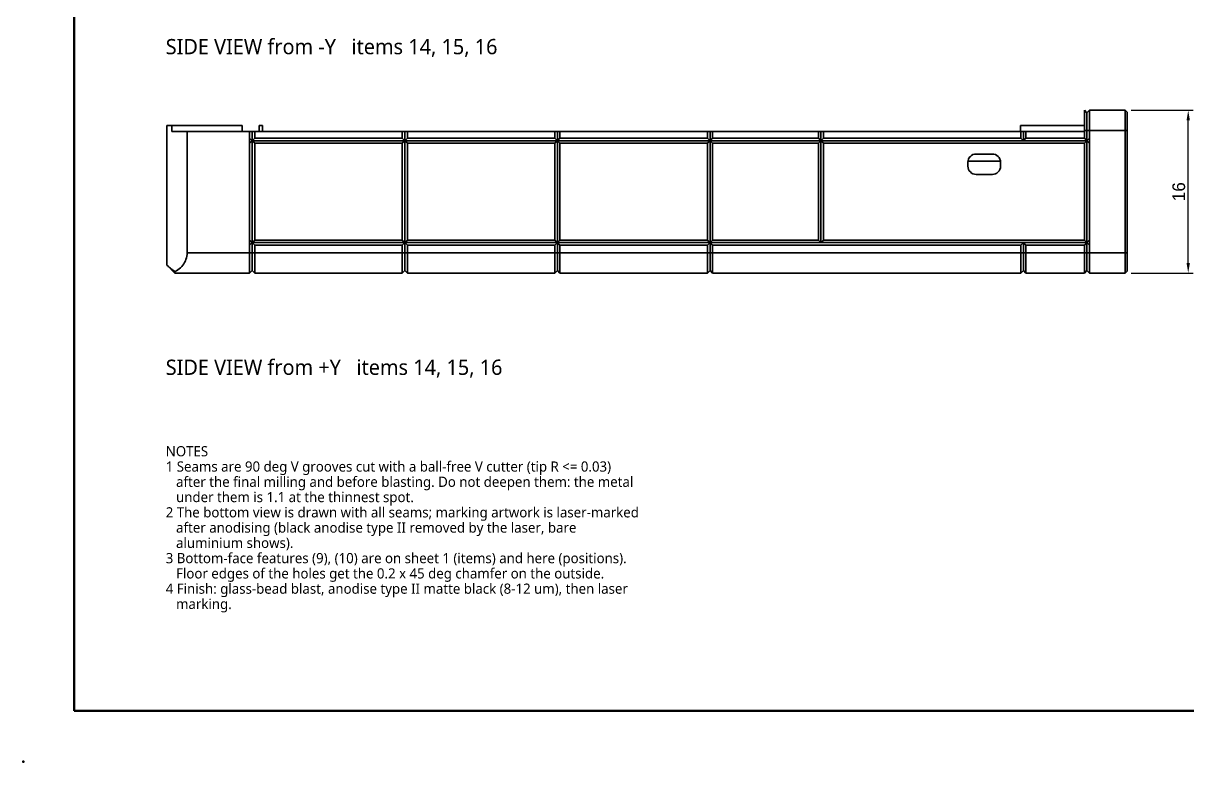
# Model space of a CAD drawing. Header units: millimetres. Extents: x 0 to 420, y 0 to 297.
# Drawn here: x 0 to 228.9, y 0 to 145.1 of the extents above; entities that cross this region are included whole.
import ezdxf

# ---------------------------------------------------------------- set-up
doc = ezdxf.new("R2010")
doc.units = ezdxf.units.MM
for name, color, linetype, lineweight in [('BORDER', 7, 'Continuous', 50), ('DIM', 5, 'Continuous', 13), ('TEXT', 7, 'Continuous', 18), ('VISIBLE', 7, 'Continuous', 35)]:
    doc.layers.add(name, color=color, linetype=linetype, lineweight=lineweight)
doc.styles.add('OpenSans', font='OpenSans-Regular.ttf')
doc.dimstyles.new('FK', dxfattribs={"dimtxt": 2.5, "dimasz": 2, "dimexe": 1, "dimexo": 0.8, "dimgap": 0.6, "dimtad": 1, "dimdec": 3, "dimlfac": 0.5, "dimdsep": 46, "dimcen": 2.5, "dimclrd": 5, "dimclre": 5, "dimclrt": 7, "dimazin": 3, "dimtfac": 1, "dimtmove": 0, "dimatfit": 3})

msp = doc.modelspace()

# ---------------------------------------------------------------- linework, layer by layer
at = {"layer": 'BORDER'}
msp.add_lwpolyline([(10, 10), (410, 10), (410, 287), (10, 287)], close=True, dxfattribs=at)
msp.add_point((0, 0), dxfattribs=at)
at = {"layer": 'VISIBLE'}
for points in [[(209.1, 127.5), (208.6, 128)], [(208.6, 124), (208.6, 124.4479), (208.6, 124.8901), (208.6, 125.3211), (208.6, 125.7355), (208.6, 126.1281), (208.6, 126.494), (208.6, 126.8284), (208.6, 127.1273), (208.6, 127.3869), (208.6, 127.6039), (208.6, 127.7755), (208.6, 127.8997), (208.6, 127.9748), (208.6, 128)], [(209.1, 127.5), (209.6, 128)], [(209.1, 124), (209.1, 124.3919), (209.1, 124.7788), (209.1, 125.156), (209.1, 125.5186), (209.1, 125.8621), (209.1, 126.1822), (209.1, 126.4749), (209.1, 126.7364), (209.1, 126.9635), (209.1, 127.1534), (209.1, 127.3036), (209.1, 127.4122), (209.1, 127.478), (209.1, 127.5)], [(209.6, 124), (209.6, 124.4479), (209.6, 124.8901), (209.6, 125.3211), (209.6, 125.7355), (209.6, 126.1281), (209.6, 126.494), (209.6, 126.8284), (209.6, 127.1273), (209.6, 127.3869), (209.6, 127.6039), (209.6, 127.7755), (209.6, 127.8997), (209.6, 127.9748), (209.6, 128)], [(216.6, 128), (209.6, 128)], [(216.6, 124), (216.6, 124.4479), (216.6, 124.8901), (216.6, 125.3211), (216.6, 125.7355), (216.6, 126.1281), (216.6, 126.494), (216.6, 126.8284), (216.6, 127.1273), (216.6, 127.3869), (216.6, 127.6039), (216.6, 127.7755), (216.6, 127.8997), (216.6, 127.9748), (216.6, 128)], [(216.6, 128), (217, 127.6)], [(217, 124), (217, 124.4031), (217, 124.8011), (217, 125.189), (217, 125.562), (217, 125.9153), (217, 126.2446), (217, 126.5456), (217, 126.8146), (217, 127.0482), (217, 127.2435), (217, 127.398), (217, 127.5097), (217, 127.5774), (217, 127.6)], [(29.2, 125), (28.2, 125)], [(28.2, 125), (28.2, 97.6)], [(29.2, 123.8), (29.2, 125)], [(29.2, 125), (43, 125)], [(32.2, 123.8), (29.2, 123.8)], [(32.2, 123.8), (44.5, 123.8)], [(32.2, 100), (32.2, 123.8)], [(43, 125), (43.0028, 125), (43.0057, 125), (43.0086, 125), (43.0114, 125), (43.0143, 125), (43.0172, 125), (43.02, 125), (43.0229, 125), (43.0258, 125), (43.0287, 125), (43.0316, 125), (43.0345, 125), (43.0374, 125), (43.0403, 125)], [(43, 125), (43, 123.8)], [(43.0403, 123.8), (43.0403, 125)], [(44.5, 123.8), (45, 123.8)], [(44.5, 123.8), (44.5, 122.5)], [(45, 123.8), (45.5, 123.8)], [(45, 123.8), (45, 122)], [(45.5, 123.8), (74.5, 123.8)], [(45.5, 122.5), (45.5, 123.8)], [(46.3941, 125), (46.3941, 123.8)], [(46.3941, 125), (47, 125)], [(47, 125), (47, 123.8)], [(74.5, 123.8), (75, 123.8)], [(74.5, 123.8), (74.5, 122.5)], [(75, 123.8), (75.5, 123.8)], [(75, 123.8), (75, 122)], [(75.5, 123.8), (104.5, 123.8)], [(75.5, 122.5), (75.5, 123.8)], [(104.5, 123.8), (105, 123.8)], [(104.5, 123.8), (104.5, 122.5)], [(105, 123.8), (105.5, 123.8)], [(105, 123.8), (105, 122)], [(105.5, 123.8), (134.5, 123.8)], [(105.5, 122.5), (105.5, 123.8)], [(134.5, 123.8), (135, 123.8)], [(134.5, 123.8), (134.5, 122.5)], [(135, 123.8), (135.5, 123.8)], [(135, 123.8), (135, 122)], [(135.5, 123.8), (156.3, 123.8)], [(135.5, 122.5), (135.5, 123.8)], [(156.3, 123.8), (156.8, 123.8)], [(156.3, 123.8), (156.3, 122.5)], [(156.8, 123.8), (157.3, 123.8)], [(156.8, 123.8), (156.8, 122)], [(157.3, 123.8), (196.1, 123.8)], [(157.3, 122.5), (157.3, 123.8)], [(196, 125), (208.6, 125)], [(196, 123.8), (196, 125)], [(196.1, 123.8), (196.6, 123.8)], [(196.1, 123.8), (196.1, 122.5)], [(196.6, 123.8), (197.1, 123.8)], [(196.6, 123.8), (196.6, 122)], [(197.1, 123.8), (208.6, 123.8)], [(197.1, 122.5), (197.1, 123.8)], [(208.6, 123.8), (208.6, 124)], [(209.1, 124), (208.6, 124)], [(208.6, 123.8), (208.6, 122.5)], [(209.1, 122), (209.1, 124)], [(209.1, 124), (209.6, 124)], [(209.6, 124), (209.6, 122.5)], [(216.6, 124), (209.6, 124)], [(216.6, 100), (216.6, 124)], [(216.6, 124), (217, 124)], [(217, 100), (217, 124)], [(44.5, 122.5), (45, 122)], [(44.5, 121.5), (44.5, 122.5)], [(44.5, 121.5), (45, 122)], [(44.5, 121.5), (44.5, 102.5)], [(45, 122), (45.5, 122.5)], [(75, 122), (45, 122)], [(45, 122), (45, 102)], [(45, 122), (45.5, 121.5)], [(74.5, 122.5), (45.5, 122.5)], [(74.5, 121.5), (45.5, 121.5)], [(45.5, 102.5), (45.5, 121.5)], [(74.5, 122.5), (75, 122)], [(74.5, 121.5), (75, 122)], [(74.5, 121.5), (74.5, 102.5)], [(75, 122), (75.5, 122.5)], [(105, 122), (75, 122)], [(75, 122), (75.5, 121.5)], [(75, 122), (75, 102)], [(104.5, 122.5), (75.5, 122.5)], [(104.5, 121.5), (75.5, 121.5)], [(75.5, 102.5), (75.5, 121.5)], [(104.5, 122.5), (105, 122)], [(104.5, 121.5), (105, 122)], [(104.5, 121.5), (104.5, 102.5)], [(105, 122), (105.5, 122.5)], [(135, 122), (105, 122)], [(105, 122), (105.5, 121.5)], [(105, 122), (105, 102)], [(134.5, 122.5), (105.5, 122.5)], [(134.5, 121.5), (105.5, 121.5)], [(105.5, 102.5), (105.5, 121.5)], [(134.5, 122.5), (135, 122)], [(134.5, 121.5), (135, 122)], [(134.5, 121.5), (134.5, 102.5)], [(135, 122), (135.5, 122.5)], [(156.8, 122), (135, 122)], [(135, 122), (135.5, 121.5)], [(135, 122), (135, 102)], [(156.3, 122.5), (135.5, 122.5)], [(156.3, 121.5), (135.5, 121.5)], [(135.5, 102.5), (135.5, 121.5)], [(156.3, 122.5), (156.8, 122)], [(156.3, 121.5), (156.8, 122)], [(156.3, 121.5), (156.3, 102.5)], [(156.8, 122), (157.3, 122.5)], [(196.6, 122), (156.8, 122)], [(156.8, 122), (157.3, 121.5)], [(156.8, 122), (156.8, 102)], [(196.1, 122.5), (157.3, 122.5)], [(157.3, 102.5), (157.3, 121.5)], [(208.6, 121.5), (157.3, 121.5)], [(196.1, 122.5), (196.6, 122)], [(196.6, 122), (197.1, 122.5)], [(209.1, 122), (196.6, 122)], [(208.6, 122.5), (197.1, 122.5)], [(208.6, 122.5), (209.1, 122)], [(208.6, 121.5), (209.1, 122)], [(208.6, 121.5), (208.6, 102.5)], [(209.6, 122.5), (209.1, 122)], [(209.6, 121.5), (209.1, 122)], [(209.1, 102), (209.1, 122)], [(209.6, 122.5), (209.6, 121.5)], [(209.6, 121.5), (209.6, 102.5)], [(187.3, 119.4), (186.9879, 119.3693), (186.6877, 119.2782), (186.4111, 119.1304), (186.1686, 118.9314), (185.9696, 118.6889), (185.8218, 118.4123), (185.7307, 118.1121), (185.7, 117.8)], [(187.3, 119.4), (190.5, 119.4)], [(192.1, 117.8), (192.0693, 118.1121), (191.9782, 118.4123), (191.8304, 118.6889), (191.6314, 118.9314), (191.3889, 119.1304), (191.1123, 119.2782), (190.8121, 119.3693), (190.5, 119.4)], [(185.7, 117), (185.7, 117.8)], [(185.7, 117), (185.7307, 116.6879), (185.8218, 116.3877), (185.9696, 116.1111), (186.1686, 115.8686), (186.4111, 115.6696), (186.6877, 115.5218), (186.9879, 115.4307), (187.3, 115.4)], [(192.0887, 117.99), (185.7113, 117.99)], [(190.5, 115.4), (190.8121, 115.4307), (191.1123, 115.5218), (191.3889, 115.6696), (191.6314, 115.8686), (191.8304, 116.1111), (191.9782, 116.3877), (192.0693, 116.6879), (192.1, 117)], [(192.1, 117), (192.1, 117.8)], [(187.3, 115.4), (190.5, 115.4)], [(44.5, 101.5), (44.5, 102.5)], [(44.5, 102.5), (45, 102)], [(44.5, 101.5), (45, 102)], [(44.5, 101.5), (44.5, 100)], [(45, 102), (45.5, 102.5)], [(45, 102), (45, 100)], [(45, 102), (45.5, 101.5)], [(75, 102), (45, 102)], [(74.5, 102.5), (45.5, 102.5)], [(45.5, 100), (45.5, 101.5)], [(74.5, 101.5), (45.5, 101.5)], [(74.5, 102.5), (75, 102)], [(74.5, 101.5), (75, 102)], [(74.5, 101.5), (74.5, 100)], [(75, 102), (75.5, 102.5)], [(105, 102), (75, 102)], [(75, 102), (75, 100)], [(75, 102), (75.5, 101.5)], [(104.5, 102.5), (75.5, 102.5)], [(104.5, 101.5), (75.5, 101.5)], [(75.5, 100), (75.5, 101.5)], [(104.5, 102.5), (105, 102)], [(104.5, 101.5), (105, 102)], [(104.5, 101.5), (104.5, 100)], [(105, 102), (105.5, 102.5)], [(135, 102), (105, 102)], [(105, 102), (105.5, 101.5)], [(105, 102), (105, 100)], [(134.5, 102.5), (105.5, 102.5)], [(134.5, 101.5), (105.5, 101.5)], [(105.5, 100), (105.5, 101.5)], [(134.5, 102.5), (135, 102)], [(134.5, 101.5), (135, 102)], [(134.5, 101.5), (134.5, 100)], [(135, 102), (135.5, 102.5)], [(156.8, 102), (135, 102)], [(135, 102), (135.5, 101.5)], [(135, 102), (135, 100)], [(156.3, 102.5), (135.5, 102.5)], [(196.1, 101.5), (135.5, 101.5)], [(135.5, 100), (135.5, 101.5)], [(156.3, 102.5), (156.8, 102)], [(156.8, 102), (157.3, 102.5)], [(196.6, 102), (156.8, 102)], [(208.6, 102.5), (157.3, 102.5)], [(196.1, 101.5), (196.6, 102)], [(196.1, 101.5), (196.1, 100)], [(209.1, 102), (196.6, 102)], [(196.6, 102), (197.1, 101.5)], [(196.6, 102), (196.6, 100)], [(208.6, 101.5), (197.1, 101.5)], [(197.1, 100), (197.1, 101.5)], [(208.6, 102.5), (209.1, 102)], [(208.6, 101.5), (209.1, 102)], [(208.6, 101.5), (208.6, 100)], [(209.6, 102.5), (209.1, 102)], [(209.6, 101.5), (209.1, 102)], [(209.1, 100), (209.1, 102)], [(209.6, 102.5), (209.6, 101.5)], [(209.6, 101.5), (209.6, 100)], [(32.2, 100), (32.1863, 99.6692), (32.1453, 99.3406), (32.0772, 99.0165), (31.9826, 98.6992), (31.862, 98.3908), (31.7164, 98.0934), (31.5466, 97.8091), (31.354, 97.5398), (31.1397, 97.2874), (30.9052, 97.0535), (30.6523, 96.8399), (30.3825, 96.6479), (30.0977, 96.4788), (29.8, 96.3339)], [(44.5, 100), (32.2, 100)], [(44.5, 96), (44.5, 96.0252), (44.5, 96.1003), (44.5, 96.2245), (44.5, 96.3961), (44.5, 96.6131), (44.5, 96.8727), (44.5, 97.1716), (44.5, 97.506), (44.5, 97.8719), (44.5, 98.2645), (44.5, 98.6789), (44.5, 99.1099), (44.5, 99.5521), (44.5, 100)], [(45, 100), (44.5, 100)], [(45, 100), (45, 99.6081), (45, 99.2212), (45, 98.844), (45, 98.4814), (45, 98.1379), (45, 97.8178), (45, 97.5251), (45, 97.2636), (45, 97.0365), (45, 96.8466), (45, 96.6964), (45, 96.5878), (45, 96.522), (45, 96.5)], [(45.5, 100), (45, 100)], [(45.5, 96), (45.5, 96.0252), (45.5, 96.1003), (45.5, 96.2245), (45.5, 96.3961), (45.5, 96.6131), (45.5, 96.8727), (45.5, 97.1716), (45.5, 97.506), (45.5, 97.8719), (45.5, 98.2645), (45.5, 98.6789), (45.5, 99.1099), (45.5, 99.5521), (45.5, 100)], [(74.5, 100), (45.5, 100)], [(74.5, 96), (74.5, 96.0252), (74.5, 96.1003), (74.5, 96.2245), (74.5, 96.3961), (74.5, 96.6131), (74.5, 96.8727), (74.5, 97.1716), (74.5, 97.506), (74.5, 97.8719), (74.5, 98.2645), (74.5, 98.6789), (74.5, 99.1099), (74.5, 99.5521), (74.5, 100)], [(75, 100), (74.5, 100)], [(75, 100), (75, 99.6081), (75, 99.2212), (75, 98.844), (75, 98.4814), (75, 98.1379), (75, 97.8178), (75, 97.5251), (75, 97.2636), (75, 97.0365), (75, 96.8466), (75, 96.6964), (75, 96.5878), (75, 96.522), (75, 96.5)], [(75.5, 100), (75, 100)], [(75.5, 96), (75.5, 96.0252), (75.5, 96.1003), (75.5, 96.2245), (75.5, 96.3961), (75.5, 96.6131), (75.5, 96.8727), (75.5, 97.1716), (75.5, 97.506), (75.5, 97.8719), (75.5, 98.2645), (75.5, 98.6789), (75.5, 99.1099), (75.5, 99.5521), (75.5, 100)], [(104.5, 100), (75.5, 100)], [(104.5, 96), (104.5, 96.0252), (104.5, 96.1003), (104.5, 96.2245), (104.5, 96.3961), (104.5, 96.6131), (104.5, 96.8727), (104.5, 97.1716), (104.5, 97.506), (104.5, 97.8719), (104.5, 98.2645), (104.5, 98.6789), (104.5, 99.1099), (104.5, 99.5521), (104.5, 100)], [(105, 100), (104.5, 100)], [(105, 100), (105, 99.6081), (105, 99.2212), (105, 98.844), (105, 98.4814), (105, 98.1379), (105, 97.8178), (105, 97.5251), (105, 97.2636), (105, 97.0365), (105, 96.8466), (105, 96.6964), (105, 96.5878), (105, 96.522), (105, 96.5)], [(105.5, 100), (105, 100)], [(105.5, 96), (105.5, 96.0252), (105.5, 96.1003), (105.5, 96.2245), (105.5, 96.3961), (105.5, 96.6131), (105.5, 96.8727), (105.5, 97.1716), (105.5, 97.506), (105.5, 97.8719), (105.5, 98.2645), (105.5, 98.6789), (105.5, 99.1099), (105.5, 99.5521), (105.5, 100)], [(134.5, 100), (105.5, 100)], [(134.5, 96), (134.5, 96.0252), (134.5, 96.1003), (134.5, 96.2245), (134.5, 96.3961), (134.5, 96.6131), (134.5, 96.8727), (134.5, 97.1716), (134.5, 97.506), (134.5, 97.8719), (134.5, 98.2645), (134.5, 98.6789), (134.5, 99.1099), (134.5, 99.5521), (134.5, 100)], [(135, 100), (134.5, 100)], [(135, 100), (135, 99.6081), (135, 99.2212), (135, 98.844), (135, 98.4814), (135, 98.1379), (135, 97.8178), (135, 97.5251), (135, 97.2636), (135, 97.0365), (135, 96.8466), (135, 96.6964), (135, 96.5878), (135, 96.522), (135, 96.5)], [(135.5, 100), (135, 100)], [(135.5, 96), (135.5, 96.0252), (135.5, 96.1003), (135.5, 96.2245), (135.5, 96.3961), (135.5, 96.6131), (135.5, 96.8727), (135.5, 97.1716), (135.5, 97.506), (135.5, 97.8719), (135.5, 98.2645), (135.5, 98.6789), (135.5, 99.1099), (135.5, 99.5521), (135.5, 100)], [(196.1, 100), (135.5, 100)], [(196.1, 96), (196.1, 96.0252), (196.1, 96.1003), (196.1, 96.2245), (196.1, 96.3961), (196.1, 96.6131), (196.1, 96.8727), (196.1, 97.1716), (196.1, 97.506), (196.1, 97.8719), (196.1, 98.2645), (196.1, 98.6789), (196.1, 99.1099), (196.1, 99.5521), (196.1, 100)], [(196.6, 100), (196.1, 100)], [(196.6, 100), (196.6, 99.6081), (196.6, 99.2212), (196.6, 98.844), (196.6, 98.4814), (196.6, 98.1379), (196.6, 97.8178), (196.6, 97.5251), (196.6, 97.2636), (196.6, 97.0365), (196.6, 96.8466), (196.6, 96.6964), (196.6, 96.5878), (196.6, 96.522), (196.6, 96.5)], [(197.1, 100), (196.6, 100)], [(197.1, 96), (197.1, 96.0252), (197.1, 96.1003), (197.1, 96.2245), (197.1, 96.3961), (197.1, 96.6131), (197.1, 96.8727), (197.1, 97.1716), (197.1, 97.506), (197.1, 97.8719), (197.1, 98.2645), (197.1, 98.6789), (197.1, 99.1099), (197.1, 99.5521), (197.1, 100)], [(208.6, 100), (197.1, 100)], [(208.6, 96), (208.6, 96.0252), (208.6, 96.1003), (208.6, 96.2245), (208.6, 96.3961), (208.6, 96.6131), (208.6, 96.8727), (208.6, 97.1716), (208.6, 97.506), (208.6, 97.8719), (208.6, 98.2645), (208.6, 98.6789), (208.6, 99.1099), (208.6, 99.5521), (208.6, 100)], [(209.1, 100), (208.6, 100)], [(209.1, 96.5), (209.1, 96.522), (209.1, 96.5878), (209.1, 96.6964), (209.1, 96.8466), (209.1, 97.0365), (209.1, 97.2636), (209.1, 97.5251), (209.1, 97.8178), (209.1, 98.1379), (209.1, 98.4814), (209.1, 98.844), (209.1, 99.2212), (209.1, 99.6081), (209.1, 100)], [(209.1, 100), (209.6, 100)], [(209.6, 96), (209.6, 96.0252), (209.6, 96.1003), (209.6, 96.2245), (209.6, 96.3961), (209.6, 96.6131), (209.6, 96.8727), (209.6, 97.1716), (209.6, 97.506), (209.6, 97.8719), (209.6, 98.2645), (209.6, 98.6789), (209.6, 99.1099), (209.6, 99.5521), (209.6, 100)], [(216.6, 100), (209.6, 100)], [(216.6, 96), (216.6, 96.0252), (216.6, 96.1003), (216.6, 96.2245), (216.6, 96.3961), (216.6, 96.6131), (216.6, 96.8727), (216.6, 97.1716), (216.6, 97.506), (216.6, 97.8719), (216.6, 98.2645), (216.6, 98.6789), (216.6, 99.1099), (216.6, 99.5521), (216.6, 100)], [(216.6, 100), (217, 100)], [(217, 96.4), (217, 96.4226), (217, 96.4903), (217, 96.602), (217, 96.7565), (217, 96.9518), (217, 97.1854), (217, 97.4544), (217, 97.7554), (217, 98.0847), (217, 98.438), (217, 98.811), (217, 99.1989), (217, 99.5969), (217, 100)], [(28.2, 97.6), (28.2921, 97.5096), (28.3877, 97.4191), (28.4866, 97.3287), (28.589, 97.2383), (28.6948, 97.1478), (28.8039, 97.0574), (28.9165, 96.967), (29.0325, 96.8765), (29.1519, 96.7861), (29.2747, 96.6957), (29.4009, 96.6052), (29.5305, 96.5148), (29.6636, 96.4244), (29.8, 96.3339)], [(29.8, 96), (28.2, 97.6)], [(29.8, 96), (28.2, 97.6)], [(29.8, 96), (29.8, 96.0017), (29.8, 96.0069), (29.8, 96.0155), (29.8, 96.0276), (29.8, 96.0431), (29.8, 96.062), (29.8, 96.0844), (29.8, 96.1101), (29.8, 96.1392), (29.8, 96.1716), (29.8, 96.2073), (29.8, 96.2463), (29.8, 96.2885), (29.8, 96.3339)], [(45, 96.5), (44.5, 96)], [(45, 96.5), (44.5, 96)], [(45.5, 96), (45, 96.5)], [(75, 96.5), (74.5, 96)], [(75.5, 96), (75, 96.5)], [(105, 96.5), (104.5, 96)], [(105, 96.5), (105.5, 96)], [(105.5, 96), (105, 96.5)], [(135, 96.5), (134.5, 96)], [(135.5, 96), (135, 96.5)], [(196.6, 96.5), (196.1, 96)], [(197.1, 96), (196.6, 96.5)], [(209.1, 96.5), (208.6, 96)], [(209.1, 96.5), (209.6, 96)], [(216.6, 96), (217, 96.4)], [(44.5, 96), (29.8, 96)], [(74.5, 96), (45.5, 96)], [(104.5, 96), (75.5, 96)], [(134.5, 96), (105.5, 96)], [(196.1, 96), (135.5, 96)], [(208.6, 96), (197.1, 96)], [(216.6, 96), (209.6, 96)]]:
    msp.add_lwpolyline(points, dxfattribs=at)

# ---------------------------------------------------------------- texts
at = {"layer": 'TEXT', "style": 'OpenSans'}
for s, height, p in [('SIDE VIEW from -Y   items 14, 15, 16', 3, (28, 139)), ('SIDE VIEW from +Y   items 14, 15, 16', 3, (28, 76)), ('NOTES', 2, (28, 60)), ('1 Seams are 90 deg V grooves cut with a ball-free V cutter (tip R <= 0.03)', 2, (28, 57)), ('   after the final milling and before blasting. Do not deepen them: the metal', 2, (28, 54)), ('   under them is 1.1 at the thinnest spot.', 2, (28, 51)), ('2 The bottom view is drawn with all seams; marking artwork is laser-marked', 2, (28, 48)), ('   after anodising (black anodise type II removed by the laser, bare', 2, (28, 45)), ('   aluminium shows).', 2, (28, 42)), ('3 Bottom-face features (9), (10) are on sheet 1 (items) and here (positions).', 2, (28, 39)), ('   Floor edges of the holes get the 0.2 x 45 deg chamfer on the outside.', 2, (28, 36)), ('4 Finish: glass-bead blast, anodise type II matte black (8-12 um), then laser', 2, (28, 33)), ('   marking.', 2, (28, 30))]:
    msp.add_text(s, height=height, dxfattribs=at).set_placement(p)

# ---------------------------------------------------------------- dimensions: what is measured, and where the dimension line sits
at = {"layer": 'DIM'}
msp.add_linear_dim(base=(229, 96), p1=(217, 96), p2=(217, 128), angle=90, dimstyle='FK', dxfattribs=at).render()

doc.saveas('drawing.dxf')
